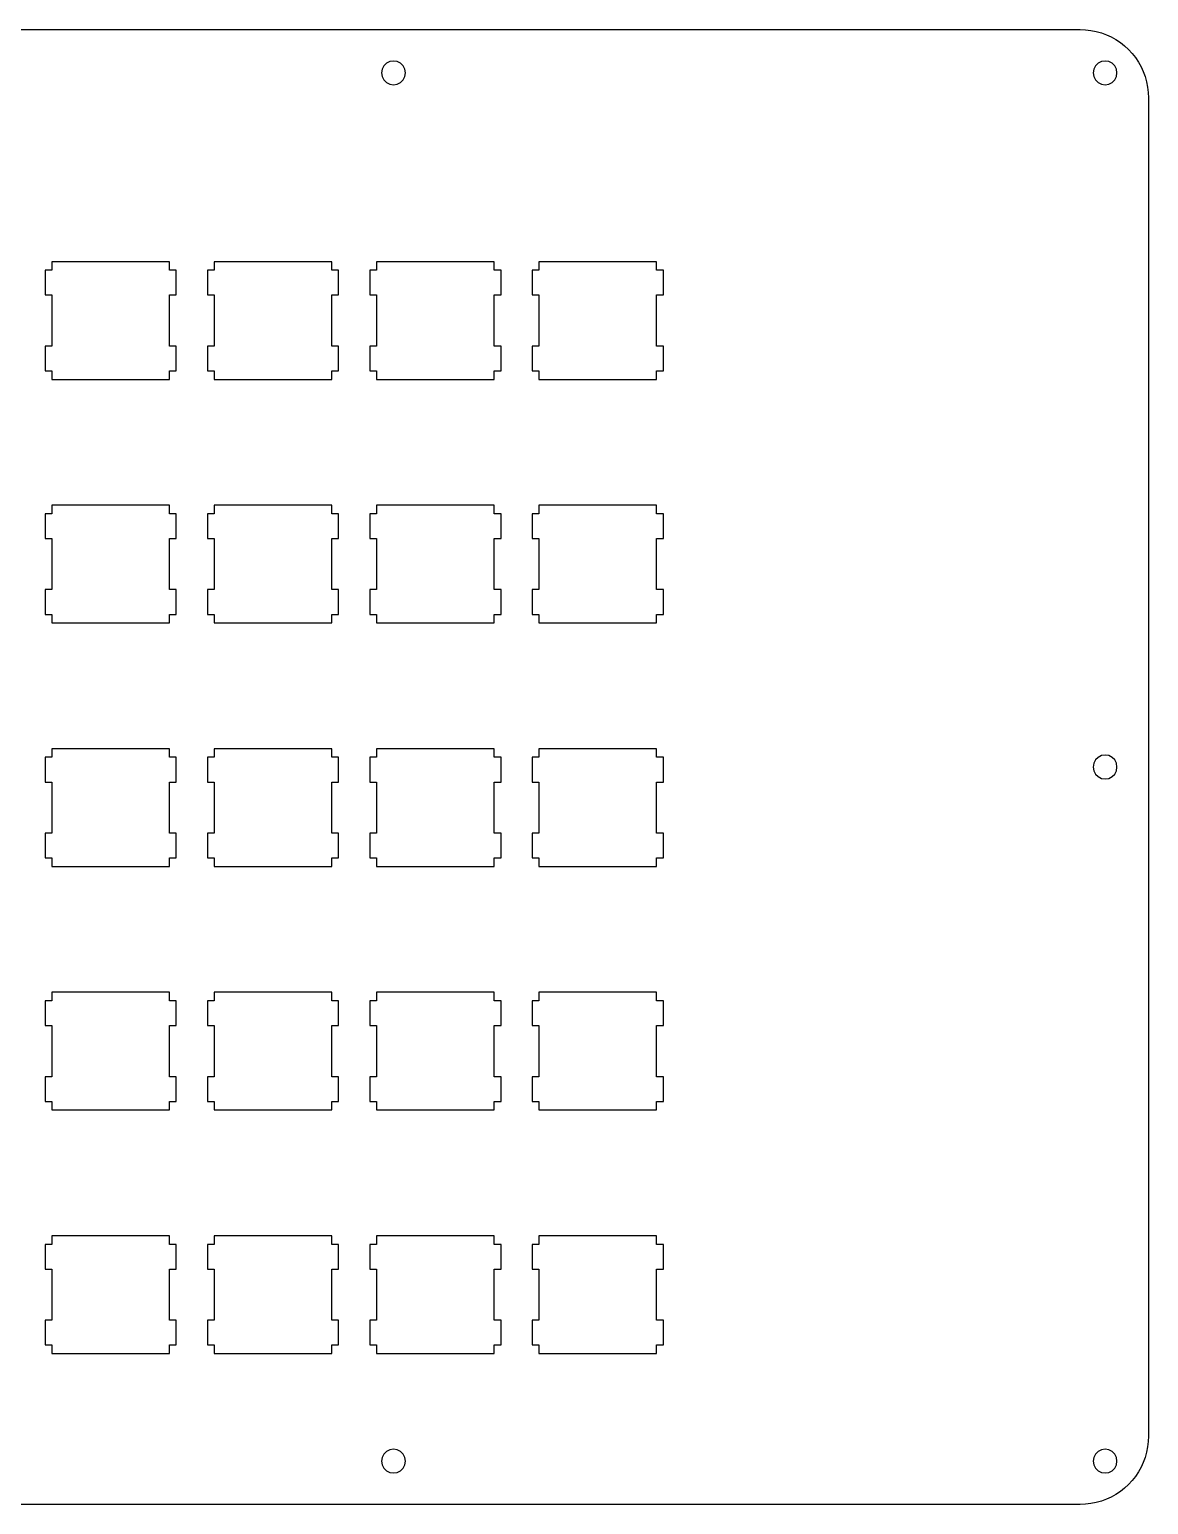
# Model space of a CAD drawing. Extents: x 17 to 278, y 51 to 224.
# Drawn here: x 146.5 to 277.8, y 51 to 224.1 of the extents above; entities that cross this region are included whole.
import ezdxf

# ---------------------------------------------------------------- set-up
doc = ezdxf.new("R2010")
doc.units = 0
doc.layers.add('Layer_1', color=7, linetype='CONTINUOUS')

msp = doc.modelspace()

# ---------------------------------------------------------------- linework, layer by layer
at = {"layer": 'Layer_1', "color": 7}
for p, q in [((25.060713, 224.121834), (269.76172, 224.120834)), ((269.76172, 224.120834), (270.38772, 224.096834)), ((270.38772, 224.096834), (271.01272, 224.022834)), ((271.01272, 224.022834), (271.62772, 223.899834)), ((271.62772, 223.899834), (272.23372, 223.729834)), ((272.23372, 223.729834), (272.82272, 223.512834)), ((272.82272, 223.512834), (273.39272, 223.249834)), ((273.39272, 223.249834), (273.94072, 222.942834)), ((273.94072, 222.942834), (274.46372, 222.593834)), ((274.46372, 222.593834), (274.95672, 222.204834)), ((274.95672, 222.204834), (275.41772, 221.777834)), ((275.41772, 221.777834), (275.84472, 221.316834)), ((188.02872, 219.843834), (187.82972, 219.453834)), ((188.33772, 220.153834), (188.02872, 219.843834)), ((188.72872, 220.352834), (188.33772, 220.153834)), ((189.16072, 220.420834), (188.72872, 220.352834)), ((189.59372, 220.352834), (189.16072, 220.420834)), ((189.98372, 220.153834), (189.59372, 220.352834)), ((190.29372, 219.843834), (189.98372, 220.153834)), ((190.49272, 219.453834), (190.29372, 219.843834)), ((271.52872, 219.843834), (271.32972, 219.453834)), ((271.83872, 220.153834), (271.52872, 219.843834)), ((272.22872, 220.352834), (271.83872, 220.153834)), ((272.66172, 220.420834), (272.22872, 220.352834)), ((273.09372, 220.352834), (272.66172, 220.420834)), ((273.48372, 220.153834), (273.09372, 220.352834)), ((273.79372, 219.843834), (273.48372, 220.153834)), ((273.99272, 219.453834), (273.79372, 219.843834)), ((275.84472, 221.316834), (276.23372, 220.823834)), ((276.23372, 220.823834), (276.58272, 220.300834)), ((276.58272, 220.300834), (276.88972, 219.752834)), ((187.82972, 219.453834), (187.76072, 219.020834)), ((187.76072, 219.020834), (187.82972, 218.588834)), ((187.82972, 218.588834), (188.02872, 218.198834)), ((188.02872, 218.198834), (188.33772, 217.888834)), ((189.98372, 217.888834), (190.29372, 218.198834)), ((190.29372, 218.198834), (190.49272, 218.588834)), ((190.56072, 219.020834), (190.49272, 219.453834)), ((190.49272, 218.588834), (190.56072, 219.020834)), ((271.32972, 219.453834), (271.26172, 219.020834)), ((271.26172, 219.020834), (271.32972, 218.588834)), ((271.32972, 218.588834), (271.52872, 218.198834)), ((271.52872, 218.198834), (271.83872, 217.888834)), ((273.48372, 217.888834), (273.79372, 218.198834)), ((273.79372, 218.198834), (273.99272, 218.588834)), ((274.06072, 219.020834), (273.99272, 219.453834)), ((273.99272, 218.588834), (274.06072, 219.020834)), ((276.88972, 219.752834), (277.15272, 219.182834)), ((277.15272, 219.182834), (277.36972, 218.593834)), ((277.36972, 218.593834), (277.53972, 217.988834)), ((188.33772, 217.888834), (188.72872, 217.689834)), ((188.72872, 217.689834), (189.16072, 217.620834)), ((189.16072, 217.620834), (189.59372, 217.689834)), ((189.59372, 217.689834), (189.98372, 217.888834)), ((271.83872, 217.888834), (272.22872, 217.689834)), ((272.22872, 217.689834), (272.66172, 217.620834)), ((272.66172, 217.620834), (273.09372, 217.689834)), ((273.09372, 217.689834), (273.48372, 217.888834)), ((277.53972, 217.988834), (277.66272, 217.372834)), ((277.66272, 217.372834), (277.73672, 216.748834)), ((277.73672, 216.748834), (277.76072, 216.120834)), ((277.76072, 216.120834), (277.76172, 59.04483)), ((149.08472, 195.87084), (148.28572, 195.87084)), ((148.28572, 195.87084), (148.28572, 192.97083)), ((149.08472, 196.87083), (149.08472, 195.87084)), ((162.88572, 196.87083), (149.08472, 196.87083)), ((162.88572, 195.87084), (162.88572, 196.87083)), ((163.68472, 195.87084), (162.88572, 195.87084)), ((163.68472, 192.97083), (163.68472, 195.87084)), ((168.13572, 195.87084), (167.33572, 195.87084)), ((167.33572, 195.87084), (167.33572, 192.97083)), ((168.13572, 196.87083), (168.13572, 195.87084)), ((181.93572, 196.87083), (168.13572, 196.87083)), ((181.93572, 195.87084), (181.93572, 196.87083)), ((182.73472, 195.87084), (181.93572, 195.87084)), ((182.73472, 192.97083), (182.73472, 195.87084)), ((187.18572, 195.87084), (186.38572, 195.87084)), ((186.38572, 195.87084), (186.38572, 192.97083)), ((187.18572, 196.87083), (187.18572, 195.87084)), ((200.98572, 196.87083), (187.18572, 196.87083)), ((200.98572, 195.87084), (200.98572, 196.87083)), ((201.78572, 195.87084), (200.98572, 195.87084)), ((201.78572, 192.97083), (201.78572, 195.87084)), ((206.23572, 195.87084), (205.43572, 195.87084)), ((205.43572, 195.87084), (205.43572, 192.97083)), ((206.23572, 196.87083), (206.23572, 195.87084)), ((220.03572, 196.87083), (206.23572, 196.87083)), ((220.03572, 195.87084), (220.03572, 196.87083)), ((220.83572, 195.87084), (220.03572, 195.87084)), ((220.83572, 192.97083), (220.83572, 195.87084)), ((148.28572, 192.97083), (149.08472, 192.97083)), ((149.08472, 192.97083), (149.08472, 186.97083)), ((162.88572, 186.97083), (162.88572, 192.97083)), ((162.88572, 192.97083), (163.68472, 192.97083)), ((167.33572, 192.97083), (168.13572, 192.97083)), ((168.13572, 192.97083), (168.13572, 186.97083)), ((181.93572, 186.97083), (181.93572, 192.97083)), ((181.93572, 192.97083), (182.73472, 192.97083)), ((186.38572, 192.97083), (187.18572, 192.97083)), ((187.18572, 192.97083), (187.18572, 186.97083)), ((200.98572, 186.97083), (200.98572, 192.97083)), ((200.98572, 192.97083), (201.78572, 192.97083)), ((205.43572, 192.97083), (206.23572, 192.97083)), ((206.23572, 192.97083), (206.23572, 186.97083)), ((220.03572, 186.97083), (220.03572, 192.97083)), ((220.03572, 192.97083), (220.83572, 192.97083)), ((149.08472, 186.97083), (148.28572, 186.97083)), ((148.28572, 186.97083), (148.28572, 184.07083)), ((163.68472, 186.97083), (162.88572, 186.97083)), ((163.68472, 184.07083), (163.68472, 186.97083)), ((168.13572, 186.97083), (167.33572, 186.97083)), ((167.33572, 186.97083), (167.33572, 184.07083)), ((182.73472, 186.97083), (181.93572, 186.97083)), ((182.73472, 184.07083), (182.73472, 186.97083)), ((187.18572, 186.97083), (186.38572, 186.97083)), ((186.38572, 186.97083), (186.38572, 184.07083)), ((201.78572, 186.97083), (200.98572, 186.97083)), ((201.78572, 184.07083), (201.78572, 186.97083)), ((206.23572, 186.97083), (205.43572, 186.97083)), ((205.43572, 186.97083), (205.43572, 184.07083)), ((220.83572, 186.97083), (220.03572, 186.97083)), ((220.83572, 184.07083), (220.83572, 186.97083)), ((148.28572, 184.07083), (149.08472, 184.07083)), ((149.08472, 184.07083), (149.08472, 183.07083)), ((162.88572, 183.07083), (162.88572, 184.07083)), ((162.88572, 184.07083), (163.68472, 184.07083)), ((167.33572, 184.07083), (168.13572, 184.07083)), ((168.13572, 184.07083), (168.13572, 183.07083)), ((181.93572, 183.07083), (181.93572, 184.07083)), ((181.93572, 184.07083), (182.73472, 184.07083)), ((186.38572, 184.07083), (187.18572, 184.07083)), ((187.18572, 184.07083), (187.18572, 183.07083)), ((200.98572, 183.07083), (200.98572, 184.07083)), ((200.98572, 184.07083), (201.78572, 184.07083)), ((205.43572, 184.07083), (206.23572, 184.07083)), ((206.23572, 184.07083), (206.23572, 183.07083)), ((220.03572, 183.07083), (220.03572, 184.07083)), ((220.03572, 184.07083), (220.83572, 184.07083)), ((149.08472, 183.07083), (162.88572, 183.07083)), ((168.13572, 183.07083), (181.93572, 183.07083)), ((187.18572, 183.07083), (200.98572, 183.07083)), ((206.23572, 183.07083), (220.03572, 183.07083)), ((149.08472, 168.29583), (149.08472, 167.29583)), ((162.88572, 168.29583), (149.08472, 168.29583)), ((162.88572, 167.29583), (162.88572, 168.29583)), ((168.13572, 168.29583), (168.13572, 167.29583)), ((181.93572, 168.29583), (168.13572, 168.29583)), ((181.93572, 167.29583), (181.93572, 168.29583)), ((187.18572, 168.29583), (187.18572, 167.29583)), ((200.98572, 168.29583), (187.18572, 168.29583)), ((200.98572, 167.29583), (200.98572, 168.29583)), ((206.23572, 168.29583), (206.23572, 167.29583)), ((220.03572, 168.29583), (206.23572, 168.29583)), ((220.03572, 167.29583), (220.03572, 168.29583)), ((149.08472, 167.29583), (148.28572, 167.29583)), ((148.28572, 167.29583), (148.28572, 164.39683)), ((163.68472, 167.29583), (162.88572, 167.29583)), ((163.68472, 164.39683), (163.68472, 167.29583)), ((168.13572, 167.29583), (167.33572, 167.29583)), ((167.33572, 167.29583), (167.33572, 164.39683)), ((182.73472, 167.29583), (181.93572, 167.29583)), ((182.73472, 164.39683), (182.73472, 167.29583)), ((187.18572, 167.29583), (186.38572, 167.29583)), ((186.38572, 167.29583), (186.38572, 164.39683)), ((201.78572, 167.29583), (200.98572, 167.29583)), ((201.78572, 164.39683), (201.78572, 167.29583)), ((206.23572, 167.29583), (205.43572, 167.29583)), ((205.43572, 167.29583), (205.43572, 164.39683)), ((220.83572, 167.29583), (220.03572, 167.29583)), ((220.83572, 164.39683), (220.83572, 167.29583)), ((148.28572, 164.39683), (149.08472, 164.39683)), ((149.08472, 164.39683), (149.08472, 158.39583)), ((162.88572, 158.39583), (162.88572, 164.39683)), ((162.88572, 164.39683), (163.68472, 164.39683)), ((167.33572, 164.39683), (168.13572, 164.39683)), ((168.13572, 164.39683), (168.13572, 158.39583)), ((181.93572, 158.39583), (181.93572, 164.39683)), ((181.93572, 164.39683), (182.73472, 164.39683)), ((186.38572, 164.39683), (187.18572, 164.39683)), ((187.18572, 164.39683), (187.18572, 158.39583)), ((200.98572, 158.39583), (200.98572, 164.39683)), ((200.98572, 164.39683), (201.78572, 164.39683)), ((205.43572, 164.39683), (206.23572, 164.39683)), ((206.23572, 164.39683), (206.23572, 158.39583)), ((220.03572, 158.39583), (220.03572, 164.39683)), ((220.03572, 164.39683), (220.83572, 164.39683)), ((149.08472, 158.39583), (148.28572, 158.39583)), ((148.28572, 158.39583), (148.28572, 155.49583)), ((163.68472, 158.39583), (162.88572, 158.39583)), ((163.68472, 155.49583), (163.68472, 158.39583)), ((168.13572, 158.39583), (167.33572, 158.39583)), ((167.33572, 158.39583), (167.33572, 155.49583)), ((182.73472, 158.39583), (181.93572, 158.39583)), ((182.73472, 155.49583), (182.73472, 158.39583)), ((187.18572, 158.39583), (186.38572, 158.39583)), ((186.38572, 158.39583), (186.38572, 155.49583)), ((201.78572, 158.39583), (200.98572, 158.39583)), ((201.78572, 155.49583), (201.78572, 158.39583)), ((206.23572, 158.39583), (205.43572, 158.39583)), ((205.43572, 158.39583), (205.43572, 155.49583)), ((220.83572, 158.39583), (220.03572, 158.39583)), ((220.83572, 155.49583), (220.83572, 158.39583)), ((148.28572, 155.49583), (149.08472, 155.49583)), ((149.08472, 155.49583), (149.08472, 154.49583)), ((149.08472, 154.49583), (162.88572, 154.49583)), ((162.88572, 154.49583), (162.88572, 155.49583)), ((162.88572, 155.49583), (163.68472, 155.49583)), ((167.33572, 155.49583), (168.13572, 155.49583)), ((168.13572, 155.49583), (168.13572, 154.49583)), ((168.13572, 154.49583), (181.93572, 154.49583)), ((181.93572, 154.49583), (181.93572, 155.49583)), ((181.93572, 155.49583), (182.73472, 155.49583)), ((186.38572, 155.49583), (187.18572, 155.49583)), ((187.18572, 155.49583), (187.18572, 154.49583)), ((187.18572, 154.49583), (200.98572, 154.49583)), ((200.98572, 154.49583), (200.98572, 155.49583)), ((200.98572, 155.49583), (201.78572, 155.49583)), ((205.43572, 155.49583), (206.23572, 155.49583)), ((206.23572, 155.49583), (206.23572, 154.49583)), ((206.23572, 154.49583), (220.03572, 154.49583)), ((220.03572, 154.49583), (220.03572, 155.49583)), ((220.03572, 155.49583), (220.83572, 155.49583)), ((149.08472, 138.72083), (148.28572, 138.72083)), ((148.28572, 138.72083), (148.28572, 135.82083)), ((149.08472, 139.72083), (149.08472, 138.72083)), ((162.88572, 139.72083), (149.08472, 139.72083)), ((162.88572, 138.72083), (162.88572, 139.72083)), ((163.68472, 138.72083), (162.88572, 138.72083)), ((163.68472, 135.82083), (163.68472, 138.72083)), ((168.13572, 138.72083), (167.33572, 138.72083)), ((167.33572, 138.72083), (167.33572, 135.82083)), ((168.13572, 139.72083), (168.13572, 138.72083)), ((181.93572, 139.72083), (168.13572, 139.72083)), ((181.93572, 138.72083), (181.93572, 139.72083)), ((182.73472, 138.72083), (181.93572, 138.72083)), ((182.73472, 135.82083), (182.73472, 138.72083)), ((187.18572, 138.72083), (186.38572, 138.72083)), ((186.38572, 138.72083), (186.38572, 135.82083)), ((187.18572, 139.72083), (187.18572, 138.72083)), ((200.98572, 139.72083), (187.18572, 139.72083)), ((200.98572, 138.72083), (200.98572, 139.72083)), ((201.78572, 138.72083), (200.98572, 138.72083)), ((201.78572, 135.82083), (201.78572, 138.72083)), ((206.23572, 138.72083), (205.43572, 138.72083)), ((205.43572, 138.72083), (205.43572, 135.82083)), ((206.23572, 139.72083), (206.23572, 138.72083)), ((220.03572, 139.72083), (206.23572, 139.72083)), ((220.03572, 138.72083), (220.03572, 139.72083)), ((220.83572, 138.72083), (220.03572, 138.72083)), ((220.83572, 135.82083), (220.83572, 138.72083)), ((271.83872, 138.71583), (271.52872, 138.40583)), ((272.22872, 138.91483), (271.83872, 138.71583)), ((272.66172, 138.98283), (272.22872, 138.91483)), ((273.09372, 138.91483), (272.66172, 138.98283)), ((273.48372, 138.71583), (273.09372, 138.91483)), ((273.79372, 138.40583), (273.48372, 138.71583)), ((271.32972, 138.01583), (271.26172, 137.58283)), ((271.26172, 137.58283), (271.32972, 137.15083)), ((271.52872, 138.40583), (271.32972, 138.01583)), ((271.32972, 137.15083), (271.52872, 136.76083)), ((271.52872, 136.76083), (271.83872, 136.45083)), ((273.48372, 136.45083), (273.79372, 136.76083)), ((273.99272, 138.01583), (273.79372, 138.40583)), ((273.79372, 136.76083), (273.99272, 137.15083)), ((274.06072, 137.58283), (273.99272, 138.01583)), ((273.99272, 137.15083), (274.06072, 137.58283)), ((148.28572, 135.82083), (149.08472, 135.82083)), ((149.08472, 135.82083), (149.08472, 129.82083)), ((162.88572, 129.82083), (162.88572, 135.82083)), ((162.88572, 135.82083), (163.68472, 135.82083)), ((167.33572, 135.82083), (168.13572, 135.82083)), ((168.13572, 135.82083), (168.13572, 129.82083)), ((181.93572, 129.82083), (181.93572, 135.82083)), ((181.93572, 135.82083), (182.73472, 135.82083)), ((186.38572, 135.82083), (187.18572, 135.82083)), ((187.18572, 135.82083), (187.18572, 129.82083)), ((200.98572, 129.82083), (200.98572, 135.82083)), ((200.98572, 135.82083), (201.78572, 135.82083)), ((205.43572, 135.82083), (206.23572, 135.82083)), ((206.23572, 135.82083), (206.23572, 129.82083)), ((220.03572, 129.82083), (220.03572, 135.82083)), ((220.03572, 135.82083), (220.83572, 135.82083)), ((271.83872, 136.45083), (272.22872, 136.25183)), ((272.22872, 136.25183), (272.66172, 136.18283)), ((272.66172, 136.18283), (273.09372, 136.25183)), ((273.09372, 136.25183), (273.48372, 136.45083)), ((149.08472, 129.82083), (148.28572, 129.82083)), ((148.28572, 129.82083), (148.28572, 126.92083)), ((163.68472, 129.82083), (162.88572, 129.82083)), ((163.68472, 126.92083), (163.68472, 129.82083)), ((168.13572, 129.82083), (167.33572, 129.82083)), ((167.33572, 129.82083), (167.33572, 126.92083)), ((182.73472, 129.82083), (181.93572, 129.82083)), ((182.73472, 126.92083), (182.73472, 129.82083)), ((187.18572, 129.82083), (186.38572, 129.82083)), ((186.38572, 129.82083), (186.38572, 126.92083)), ((201.78572, 129.82083), (200.98572, 129.82083)), ((201.78572, 126.92083), (201.78572, 129.82083)), ((206.23572, 129.82083), (205.43572, 129.82083)), ((205.43572, 129.82083), (205.43572, 126.92083)), ((220.83572, 129.82083), (220.03572, 129.82083)), ((220.83572, 126.92083), (220.83572, 129.82083)), ((148.28572, 126.92083), (149.08472, 126.92083)), ((149.08472, 126.92083), (149.08472, 125.92083)), ((162.88572, 125.92083), (162.88572, 126.92083)), ((162.88572, 126.92083), (163.68472, 126.92083)), ((167.33572, 126.92083), (168.13572, 126.92083)), ((168.13572, 126.92083), (168.13572, 125.92083)), ((181.93572, 125.92083), (181.93572, 126.92083)), ((181.93572, 126.92083), (182.73472, 126.92083)), ((186.38572, 126.92083), (187.18572, 126.92083)), ((187.18572, 126.92083), (187.18572, 125.92083)), ((200.98572, 125.92083), (200.98572, 126.92083)), ((200.98572, 126.92083), (201.78572, 126.92083)), ((205.43572, 126.92083), (206.23572, 126.92083)), ((206.23572, 126.92083), (206.23572, 125.92083)), ((220.03572, 125.92083), (220.03572, 126.92083)), ((220.03572, 126.92083), (220.83572, 126.92083)), ((149.08472, 125.92083), (162.88572, 125.92083)), ((168.13572, 125.92083), (181.93572, 125.92083)), ((187.18572, 125.92083), (200.98572, 125.92083)), ((206.23572, 125.92083), (220.03572, 125.92083)), ((149.08472, 111.14583), (149.08472, 110.14583)), ((162.88572, 111.14583), (149.08472, 111.14583)), ((162.88572, 110.14583), (162.88572, 111.14583)), ((168.13572, 111.14583), (168.13572, 110.14583)), ((181.93572, 111.14583), (168.13572, 111.14583)), ((181.93572, 110.14583), (181.93572, 111.14583)), ((187.18572, 111.14583), (187.18572, 110.14583)), ((200.98572, 111.14583), (187.18572, 111.14583)), ((200.98572, 110.14583), (200.98572, 111.14583)), ((206.23572, 111.14583), (206.23572, 110.14583)), ((220.03572, 111.14583), (206.23572, 111.14583)), ((220.03572, 110.14583), (220.03572, 111.14583)), ((149.08472, 110.14583), (148.28572, 110.14583)), ((148.28572, 110.14583), (148.28572, 107.24583)), ((163.68472, 110.14583), (162.88572, 110.14583)), ((163.68472, 107.24583), (163.68472, 110.14583)), ((168.13572, 110.14583), (167.33572, 110.14583)), ((167.33572, 110.14583), (167.33572, 107.24583)), ((182.73472, 110.14583), (181.93572, 110.14583)), ((182.73472, 107.24583), (182.73472, 110.14583)), ((187.18572, 110.14583), (186.38572, 110.14583)), ((186.38572, 110.14583), (186.38572, 107.24583)), ((201.78572, 110.14583), (200.98572, 110.14583)), ((201.78572, 107.24583), (201.78572, 110.14583)), ((206.23572, 110.14583), (205.43572, 110.14583)), ((205.43572, 110.14583), (205.43572, 107.24583)), ((220.83572, 110.14583), (220.03572, 110.14583)), ((220.83572, 107.24583), (220.83572, 110.14583)), ((148.28572, 107.24583), (149.08472, 107.24583)), ((149.08472, 107.24583), (149.08472, 101.24583)), ((162.88572, 101.24583), (162.88572, 107.24583)), ((162.88572, 107.24583), (163.68472, 107.24583)), ((167.33572, 107.24583), (168.13572, 107.24583)), ((168.13572, 107.24583), (168.13572, 101.24583)), ((181.93572, 101.24583), (181.93572, 107.24583)), ((181.93572, 107.24583), (182.73472, 107.24583)), ((186.38572, 107.24583), (187.18572, 107.24583)), ((187.18572, 107.24583), (187.18572, 101.24583)), ((200.98572, 101.24583), (200.98572, 107.24583)), ((200.98572, 107.24583), (201.78572, 107.24583)), ((205.43572, 107.24583), (206.23572, 107.24583)), ((206.23572, 107.24583), (206.23572, 101.24583)), ((220.03572, 101.24583), (220.03572, 107.24583)), ((220.03572, 107.24583), (220.83572, 107.24583)), ((149.08472, 101.24583), (148.28572, 101.24583)), ((148.28572, 101.24583), (148.28572, 98.34583)), ((163.68472, 101.24583), (162.88572, 101.24583)), ((163.68472, 98.34583), (163.68472, 101.24583)), ((168.13572, 101.24583), (167.33572, 101.24583)), ((167.33572, 101.24583), (167.33572, 98.34583)), ((182.73472, 101.24583), (181.93572, 101.24583)), ((182.73472, 98.34583), (182.73472, 101.24583)), ((187.18572, 101.24583), (186.38572, 101.24583)), ((186.38572, 101.24583), (186.38572, 98.34583)), ((201.78572, 101.24583), (200.98572, 101.24583)), ((201.78572, 98.34583), (201.78572, 101.24583)), ((206.23572, 101.24583), (205.43572, 101.24583)), ((205.43572, 101.24583), (205.43572, 98.34583)), ((220.83572, 101.24583), (220.03572, 101.24583)), ((220.83572, 98.34583), (220.83572, 101.24583)), ((148.28572, 98.34583), (149.08472, 98.34583)), ((149.08472, 98.34583), (149.08472, 97.34583)), ((149.08472, 97.34583), (162.88572, 97.34583)), ((162.88572, 97.34583), (162.88572, 98.34583)), ((162.88572, 98.34583), (163.68472, 98.34583)), ((167.33572, 98.34583), (168.13572, 98.34583)), ((168.13572, 98.34583), (168.13572, 97.34583)), ((168.13572, 97.34583), (181.93572, 97.34583)), ((181.93572, 97.34583), (181.93572, 98.34583)), ((181.93572, 98.34583), (182.73472, 98.34583)), ((186.38572, 98.34583), (187.18572, 98.34583)), ((187.18572, 98.34583), (187.18572, 97.34583)), ((187.18572, 97.34583), (200.98572, 97.34583)), ((200.98572, 97.34583), (200.98572, 98.34583)), ((200.98572, 98.34583), (201.78572, 98.34583)), ((205.43572, 98.34583), (206.23572, 98.34583)), ((206.23572, 98.34583), (206.23572, 97.34583)), ((206.23572, 97.34583), (220.03572, 97.34583)), ((220.03572, 97.34583), (220.03572, 98.34583)), ((220.03572, 98.34583), (220.83572, 98.34583)), ((149.08472, 81.57083), (148.28572, 81.57083)), ((148.28572, 81.57083), (148.28572, 78.67083)), ((149.08472, 82.57083), (149.08472, 81.57083)), ((162.88572, 82.57083), (149.08472, 82.57083)), ((162.88572, 81.57083), (162.88572, 82.57083)), ((163.68472, 81.57083), (162.88572, 81.57083)), ((163.68472, 78.67083), (163.68472, 81.57083)), ((168.13572, 81.57083), (167.33572, 81.57083)), ((167.33572, 81.57083), (167.33572, 78.67083)), ((168.13572, 82.57083), (168.13572, 81.57083)), ((181.93572, 82.57083), (168.13572, 82.57083)), ((181.93572, 81.57083), (181.93572, 82.57083)), ((182.73472, 81.57083), (181.93572, 81.57083)), ((182.73472, 78.67083), (182.73472, 81.57083)), ((187.18572, 81.57083), (186.38572, 81.57083)), ((186.38572, 81.57083), (186.38572, 78.67083)), ((187.18572, 82.57083), (187.18572, 81.57083)), ((200.98572, 82.57083), (187.18572, 82.57083)), ((200.98572, 81.57083), (200.98572, 82.57083)), ((201.78572, 81.57083), (200.98572, 81.57083)), ((201.78572, 78.67083), (201.78572, 81.57083)), ((206.23572, 81.57083), (205.43572, 81.57083)), ((205.43572, 81.57083), (205.43572, 78.67083)), ((206.23572, 82.57083), (206.23572, 81.57083)), ((220.03572, 82.57083), (206.23572, 82.57083)), ((220.03572, 81.57083), (220.03572, 82.57083)), ((220.83572, 81.57083), (220.03572, 81.57083)), ((220.83572, 78.67083), (220.83572, 81.57083)), ((148.28572, 78.67083), (149.08472, 78.67083)), ((149.08472, 78.67083), (149.08472, 72.67083)), ((162.88572, 72.67083), (162.88572, 78.67083)), ((162.88572, 78.67083), (163.68472, 78.67083)), ((167.33572, 78.67083), (168.13572, 78.67083)), ((168.13572, 78.67083), (168.13572, 72.67083)), ((181.93572, 72.67083), (181.93572, 78.67083)), ((181.93572, 78.67083), (182.73472, 78.67083)), ((186.38572, 78.67083), (187.18572, 78.67083)), ((187.18572, 78.67083), (187.18572, 72.67083)), ((200.98572, 72.67083), (200.98572, 78.67083)), ((200.98572, 78.67083), (201.78572, 78.67083)), ((205.43572, 78.67083), (206.23572, 78.67083)), ((206.23572, 78.67083), (206.23572, 72.67083)), ((220.03572, 72.67083), (220.03572, 78.67083)), ((220.03572, 78.67083), (220.83572, 78.67083)), ((149.08472, 72.67083), (148.28572, 72.67083)), ((148.28572, 72.67083), (148.28572, 69.77083)), ((163.68472, 72.67083), (162.88572, 72.67083)), ((163.68472, 69.77083), (163.68472, 72.67083)), ((168.13572, 72.67083), (167.33572, 72.67083)), ((167.33572, 72.67083), (167.33572, 69.77083)), ((182.73472, 72.67083), (181.93572, 72.67083)), ((182.73472, 69.77083), (182.73472, 72.67083)), ((187.18572, 72.67083), (186.38572, 72.67083)), ((186.38572, 72.67083), (186.38572, 69.77083)), ((201.78572, 72.67083), (200.98572, 72.67083)), ((201.78572, 69.77083), (201.78572, 72.67083)), ((206.23572, 72.67083), (205.43572, 72.67083)), ((205.43572, 72.67083), (205.43572, 69.77083)), ((220.83572, 72.67083), (220.03572, 72.67083)), ((220.83572, 69.77083), (220.83572, 72.67083)), ((148.28572, 69.77083), (149.08472, 69.77083)), ((149.08472, 69.77083), (149.08472, 68.77083)), ((162.88572, 68.77083), (162.88572, 69.77083)), ((162.88572, 69.77083), (163.68472, 69.77083)), ((167.33572, 69.77083), (168.13572, 69.77083)), ((168.13572, 69.77083), (168.13572, 68.77083)), ((181.93572, 68.77083), (181.93572, 69.77083)), ((181.93572, 69.77083), (182.73472, 69.77083)), ((186.38572, 69.77083), (187.18572, 69.77083)), ((187.18572, 69.77083), (187.18572, 68.77083)), ((200.98572, 68.77083), (200.98572, 69.77083)), ((200.98572, 69.77083), (201.78572, 69.77083)), ((205.43572, 69.77083), (206.23572, 69.77083)), ((206.23572, 69.77083), (206.23572, 68.77083)), ((220.03572, 68.77083), (220.03572, 69.77083)), ((220.03572, 69.77083), (220.83572, 69.77083)), ((149.08472, 68.77083), (162.88572, 68.77083)), ((168.13572, 68.77083), (181.93572, 68.77083)), ((187.18572, 68.77083), (200.98572, 68.77083)), ((206.23572, 68.77083), (220.03572, 68.77083)), ((277.76172, 59.04483), (277.73672, 58.41783)), ((188.33772, 57.27783), (188.02872, 56.96783)), ((188.72872, 57.47683), (188.33772, 57.27783)), ((189.16072, 57.54483), (188.72872, 57.47683)), ((189.59372, 57.47683), (189.16072, 57.54483)), ((189.98372, 57.27783), (189.59372, 57.47683)), ((190.29372, 56.96783), (189.98372, 57.27783)), ((271.83872, 57.27783), (271.52872, 56.96783)), ((272.22872, 57.47683), (271.83872, 57.27783)), ((272.66172, 57.54483), (272.22872, 57.47683)), ((273.09372, 57.47683), (272.66172, 57.54483)), ((273.48372, 57.27783), (273.09372, 57.47683)), ((273.79372, 56.96783), (273.48372, 57.27783)), ((277.53972, 57.17783), (277.36972, 56.57283)), ((277.66272, 57.79383), (277.53972, 57.17783)), ((277.73672, 58.41783), (277.66272, 57.79383)), ((187.82972, 56.57783), (187.76072, 56.14483)), ((187.76072, 56.14483), (187.82972, 55.71283)), ((188.02872, 56.96783), (187.82972, 56.57783)), ((187.82972, 55.71283), (188.02872, 55.32283)), ((190.49272, 56.57783), (190.29372, 56.96783)), ((190.29372, 55.32283), (190.49272, 55.71283)), ((190.56072, 56.14483), (190.49272, 56.57783)), ((190.49272, 55.71283), (190.56072, 56.14483)), ((271.32972, 56.57783), (271.26172, 56.14483)), ((271.26172, 56.14483), (271.32972, 55.71283)), ((271.52872, 56.96783), (271.32972, 56.57783)), ((271.32972, 55.71283), (271.52872, 55.32283)), ((273.99272, 56.57783), (273.79372, 56.96783)), ((273.79372, 55.32283), (273.99272, 55.71283)), ((274.06072, 56.14483), (273.99272, 56.57783)), ((273.99272, 55.71283), (274.06072, 56.14483)), ((276.88972, 55.41383), (276.58272, 54.86583)), ((277.15272, 55.98383), (276.88972, 55.41383)), ((277.36972, 56.57283), (277.15272, 55.98383)), ((188.02872, 55.32283), (188.33772, 55.01283)), ((188.33772, 55.01283), (188.72872, 54.81383)), ((188.72872, 54.81383), (189.16072, 54.74583)), ((189.16072, 54.74583), (189.59372, 54.81383)), ((189.59372, 54.81383), (189.98372, 55.01283)), ((189.98372, 55.01283), (190.29372, 55.32283)), ((271.52872, 55.32283), (271.83872, 55.01283)), ((271.83872, 55.01283), (272.22872, 54.81383)), ((272.22872, 54.81383), (272.66172, 54.74583)), ((272.66172, 54.74583), (273.09372, 54.81383)), ((273.09372, 54.81383), (273.48372, 55.01283)), ((273.48372, 55.01283), (273.79372, 55.32283)), ((275.84472, 53.84983), (275.41772, 53.38883)), ((276.23372, 54.34283), (275.84472, 53.84983)), ((276.58272, 54.86583), (276.23372, 54.34283)), ((273.94072, 52.22383), (273.39272, 51.91683)), ((274.46372, 52.57283), (273.94072, 52.22383)), ((274.95672, 52.96183), (274.46372, 52.57283)), ((275.41772, 53.38883), (274.95672, 52.96183)), ((269.76172, 51.04483), (25.060713, 51.04483)), ((270.38772, 51.06983), (269.76172, 51.04483)), ((271.01272, 51.14383), (270.38772, 51.06983)), ((271.62772, 51.26683), (271.01272, 51.14383)), ((272.23372, 51.43683), (271.62772, 51.26683)), ((272.82272, 51.65383), (272.23372, 51.43683)), ((273.39272, 51.91683), (272.82272, 51.65383))]:
    msp.add_line(p, q, dxfattribs=at)

doc.saveas('drawing.dxf')
